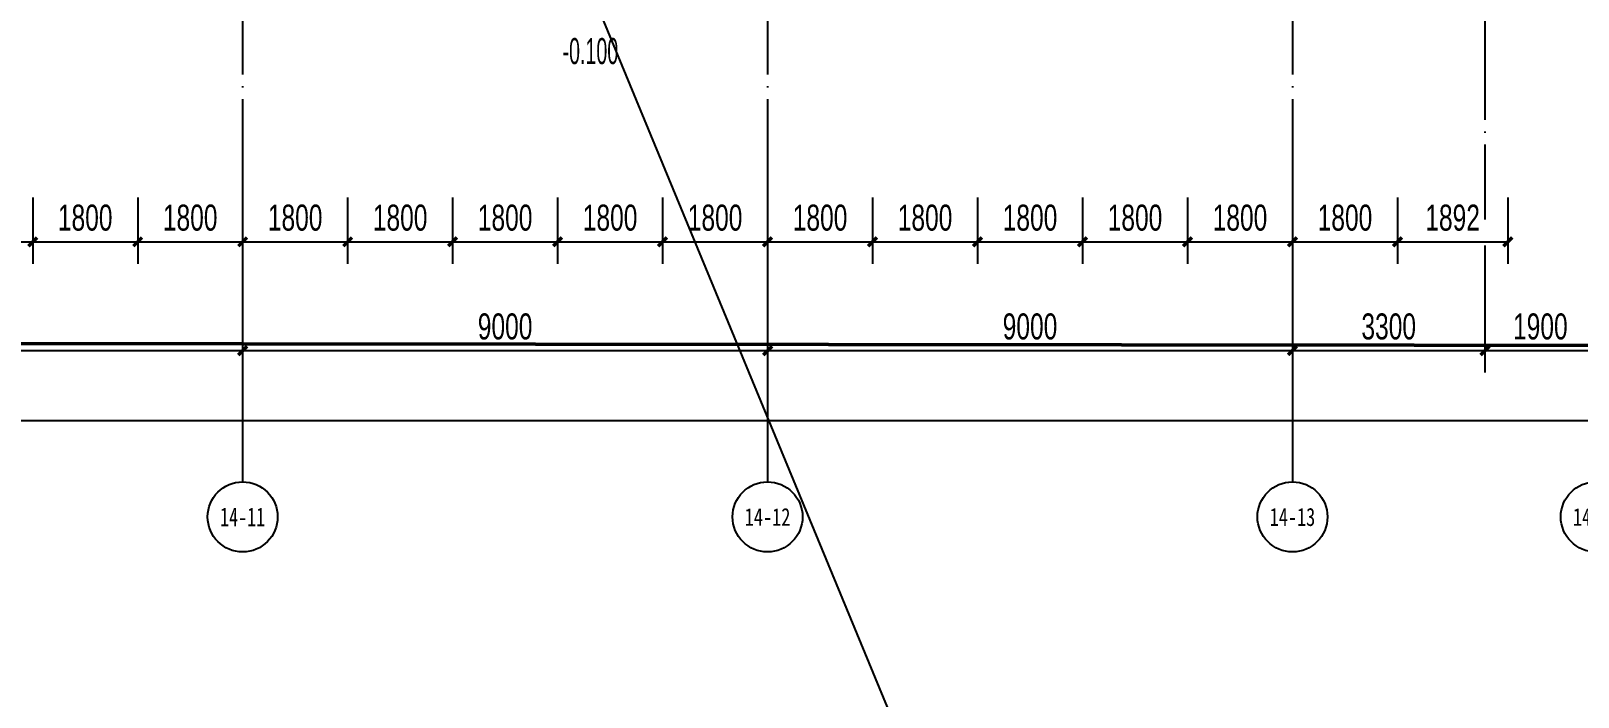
# Model space of a CAD drawing. Extents: x -409435 to 356702, y -107829 to 330904.
# Drawn here: x 82770 to 109297, y -16733 to -5315 of the extents above; entities that cross this region are included whole.
import ezdxf
from ezdxf.enums import TextEntityAlignment as Align
from ezdxf.xclip import XClip

# ---------------------------------------------------------------- set-up
doc = ezdxf.new("R2010")
doc.units = 0
doc.header["$LTSCALE"] = 1000
doc.header["$MEASUREMENT"] = 0
doc.header["$XCLIPFRAME"] = 0
doc.linetypes.add('104-14# 核心筒$0$DOTE', pattern=[2.42, 2, -0.2, 0.02, -0.2])
for name, color, linetype in [('01-标注_尺寸', 124, 'Continuous'), ('02-TEXT_标注', 130, 'Continuous'), ('104-14# 核心筒$0$01-标注_轴线坐标', 132, 'Continuous'), ('104-14# 核心筒$0$A_AXIS-轴线', 36, '104-14# 核心筒$0$DOTE'), ('104-14# 核心筒$0$AXIS_TEXT', 7, 'Continuous'), ('AXIS_TEXT', 7, 'Continuous')]:
    doc.layers.add(name, color=color, linetype=linetype)
doc.layers.add('DIM_MODI', color=6, linetype='Continuous', plot=False)
doc.layers.add('X-104 14#平面$0$road', color=142, linetype='Continuous', lineweight=50)
doc.styles.add('104-14# 核心筒$0$_TCH_AXIS', font='STXIHEI_0.TTF', dxfattribs={"width": 0.8})
doc.styles.add('104-14# 核心筒$0$_TCH_DIM_T3', font='ros.shx', dxfattribs={"width": 0.705882, "bigfont": 'jd.shx'})
doc.styles.add('_TCH_DIM', font='ros.shx', dxfattribs={"width": 0.8, "height": 2, "bigfont": 'jd.shx'})
doc.styles.add('_TCH_DIM_T3', font='ros.shx', dxfattribs={"width": 0.705882, "bigfont": 'jd.shx'})
doc.styles.add('COMPLEX', font='COMPLEX')
doc.dimstyles.new('104-14# 核心筒$0$_TCH_ARCH&&150', dxfattribs={"dimtxt": 446.25, "dimasz": 150, "dimexe": 375, "dimexo": 450, "dimgap": 189.375, "dimtad": 1, "dimdec": 0, "dimzin": 0, "dimdsep": 46, "dimtxsty": '104-14# 核心筒$0$_TCH_DIM_T3', "dimblk": '104-14# 核心筒$0$_ArchTick', "dimcen": 0.09, "dimclrt": 7, "dimazin": 2, "dimtfac": 1, "dimtdec": 0, "dimtix": 1, "dimtmove": 2, "dimatfit": 3, "dimfxl": 0, "dimtolj": 1, "dimtzin": 0, "dimarcsym": 0})
doc.dimstyles.new('_TCH_ARCH&&150', dxfattribs={"dimtxt": 446.25, "dimasz": 150, "dimexe": 375, "dimexo": 450, "dimgap": 189.375, "dimtad": 1, "dimdec": 0, "dimzin": 0, "dimdsep": 46, "dimtxsty": '_TCH_DIM_T3', "dimblk": 'ARCHTICK', "dimcen": 0.09, "dimclrt": 7, "dimazin": 2, "dimtfac": 1, "dimtdec": 0, "dimtix": 1, "dimtmove": 2, "dimatfit": 3, "dimfxl": 0, "dimtolj": 1, "dimtzin": 0, "dimarcsym": 0})

# ---------------------------------------------------------------- blocks, each defined once
blk = doc.blocks.new('104-14# 核心筒$0$_ArchTick')
at = {"color": 0, "linetype": 'ByBlock', "const_width": 0.4}
blk.add_lwpolyline([(-0.5, -0.5), (0.5, 0.5)], dxfattribs=at)
blk = doc.blocks.new('*D2644')
at = {"layer": '104-14# 核心筒$0$01-标注_轴线坐标', "color": 0, "lineweight": -2, "transparency": 16777216}
for p, q in [((-1359, -8995), (-1359, -12370)), ((116900, -8995), (116900, -12370)), ((-1359, -11995), (116900, -11995))]:
    blk.add_line(p, q, dxfattribs=at)
at = {"layer": 'Defpoints', "color": 0, "transparency": 16777216}
for p in [(-1359, -8545), (116900, -8545), (116900, -11995)]:
    blk.add_point(p, dxfattribs=at)
at = {"layer": '104-14# 核心筒$0$01-标注_轴线坐标', "color": 0, "lineweight": -2, "transparency": 16777216, "xscale": 150, "yscale": 150, "zscale": 150, "rotation": 180}
blk.add_blockref('104-14# 核心筒$0$_ArchTick', (-1359, -11995), dxfattribs=at)
at = {"layer": '104-14# 核心筒$0$01-标注_轴线坐标', "color": 0, "lineweight": -2, "transparency": 16777216, "xscale": 150, "yscale": 150, "zscale": 150}
blk.add_blockref('104-14# 核心筒$0$_ArchTick', (116900, -11995), dxfattribs=at)
at = {"layer": '104-14# 核心筒$0$01-标注_轴线坐标', "color": 7, "transparency": 16777216, "insert": (57771, -11583), "char_height": 446.2, "attachment_point": 5, "style": '104-14# 核心筒$0$_TCH_DIM_T3'}
blk.add_mtext('\\A1;118259', dxfattribs=at)
blk = doc.blocks.new('*D2655')
at = {"layer": '104-14# 核心筒$0$01-标注_轴线坐标', "color": 0, "lineweight": -2, "transparency": 16777216}
for p, q in [((77400, -8995), (77400, -11170)), ((86400, -8995), (86400, -11170)), ((77400, -10795), (86400, -10795))]:
    blk.add_line(p, q, dxfattribs=at)
at = {"layer": 'Defpoints', "color": 0, "transparency": 16777216}
for p in [(77400, -8545), (86400, -8545), (86400, -10795)]:
    blk.add_point(p, dxfattribs=at)
at = {"layer": '104-14# 核心筒$0$01-标注_轴线坐标', "color": 0, "lineweight": -2, "transparency": 16777216, "xscale": 150, "yscale": 150, "zscale": 150, "rotation": 180}
blk.add_blockref('104-14# 核心筒$0$_ArchTick', (77400, -10795), dxfattribs=at)
at = {"layer": '104-14# 核心筒$0$01-标注_轴线坐标', "color": 0, "lineweight": -2, "transparency": 16777216, "xscale": 150, "yscale": 150, "zscale": 150}
blk.add_blockref('104-14# 核心筒$0$_ArchTick', (86400, -10795), dxfattribs=at)
at = {"layer": '104-14# 核心筒$0$01-标注_轴线坐标', "color": 7, "transparency": 16777216, "insert": (81900, -10383), "char_height": 446.2, "attachment_point": 5, "style": '104-14# 核心筒$0$_TCH_DIM_T3'}
blk.add_mtext('\\A1;9000', dxfattribs=at)
blk = doc.blocks.new('*D2656')
at = {"layer": '104-14# 核心筒$0$01-标注_轴线坐标', "color": 0, "lineweight": -2, "transparency": 16777216}
for p, q in [((86400, -8995), (86400, -11170)), ((95400, -8995), (95400, -11170)), ((86400, -10795), (95400, -10795))]:
    blk.add_line(p, q, dxfattribs=at)
at = {"layer": 'Defpoints', "color": 0, "transparency": 16777216}
for p in [(86400, -8545), (95400, -8545), (95400, -10795)]:
    blk.add_point(p, dxfattribs=at)
at = {"layer": '104-14# 核心筒$0$01-标注_轴线坐标', "color": 0, "lineweight": -2, "transparency": 16777216, "xscale": 150, "yscale": 150, "zscale": 150, "rotation": 180}
blk.add_blockref('104-14# 核心筒$0$_ArchTick', (86400, -10795), dxfattribs=at)
at = {"layer": '104-14# 核心筒$0$01-标注_轴线坐标', "color": 0, "lineweight": -2, "transparency": 16777216, "xscale": 150, "yscale": 150, "zscale": 150}
blk.add_blockref('104-14# 核心筒$0$_ArchTick', (95400, -10795), dxfattribs=at)
at = {"layer": '104-14# 核心筒$0$01-标注_轴线坐标', "color": 7, "transparency": 16777216, "insert": (90900, -10383), "char_height": 446.2, "attachment_point": 5, "style": '104-14# 核心筒$0$_TCH_DIM_T3'}
blk.add_mtext('\\A1;9000', dxfattribs=at)
blk = doc.blocks.new('*D2657')
at = {"layer": '104-14# 核心筒$0$01-标注_轴线坐标', "color": 0, "lineweight": -2, "transparency": 16777216}
for p, q in [((95400, -8995), (95400, -11170)), ((104400, -8995), (104400, -11170)), ((95400, -10795), (104400, -10795))]:
    blk.add_line(p, q, dxfattribs=at)
at = {"layer": 'Defpoints', "color": 0, "transparency": 16777216}
for p in [(95400, -8545), (104400, -8545), (104400, -10795)]:
    blk.add_point(p, dxfattribs=at)
at = {"layer": '104-14# 核心筒$0$01-标注_轴线坐标', "color": 0, "lineweight": -2, "transparency": 16777216, "xscale": 150, "yscale": 150, "zscale": 150, "rotation": 180}
blk.add_blockref('104-14# 核心筒$0$_ArchTick', (95400, -10795), dxfattribs=at)
at = {"layer": '104-14# 核心筒$0$01-标注_轴线坐标', "color": 0, "lineweight": -2, "transparency": 16777216, "xscale": 150, "yscale": 150, "zscale": 150}
blk.add_blockref('104-14# 核心筒$0$_ArchTick', (104400, -10795), dxfattribs=at)
at = {"layer": '104-14# 核心筒$0$01-标注_轴线坐标', "color": 7, "transparency": 16777216, "insert": (99900, -10383), "char_height": 446.2, "attachment_point": 5, "style": '104-14# 核心筒$0$_TCH_DIM_T3'}
blk.add_mtext('\\A1;9000', dxfattribs=at)
blk = doc.blocks.new('*D2658')
at = {"layer": '104-14# 核心筒$0$01-标注_轴线坐标', "color": 0, "lineweight": -2, "transparency": 16777216}
for p, q in [((104400, -8995), (104400, -11170)), ((107700, -8995), (107700, -11170)), ((104400, -10795), (107700, -10795))]:
    blk.add_line(p, q, dxfattribs=at)
at = {"layer": 'Defpoints', "color": 0, "transparency": 16777216}
for p in [(104400, -8545), (107700, -8545), (107700, -10795)]:
    blk.add_point(p, dxfattribs=at)
at = {"layer": '104-14# 核心筒$0$01-标注_轴线坐标', "color": 0, "lineweight": -2, "transparency": 16777216, "xscale": 150, "yscale": 150, "zscale": 150, "rotation": 180}
blk.add_blockref('104-14# 核心筒$0$_ArchTick', (104400, -10795), dxfattribs=at)
at = {"layer": '104-14# 核心筒$0$01-标注_轴线坐标', "color": 0, "lineweight": -2, "transparency": 16777216, "xscale": 150, "yscale": 150, "zscale": 150}
blk.add_blockref('104-14# 核心筒$0$_ArchTick', (107700, -10795), dxfattribs=at)
at = {"layer": '104-14# 核心筒$0$01-标注_轴线坐标', "color": 7, "transparency": 16777216, "insert": (106050, -10383), "char_height": 446.2, "attachment_point": 5, "style": '104-14# 核心筒$0$_TCH_DIM_T3'}
blk.add_mtext('\\A1;3300', dxfattribs=at)
blk = doc.blocks.new('*D2659')
at = {"layer": '104-14# 核心筒$0$01-标注_轴线坐标', "color": 0, "lineweight": -2, "transparency": 16777216}
for p, q in [((107700, -8995), (107700, -11170)), ((109600, -8995), (109600, -11170)), ((107700, -10795), (109600, -10795))]:
    blk.add_line(p, q, dxfattribs=at)
at = {"layer": 'Defpoints', "color": 0, "transparency": 16777216}
for p in [(107700, -8545), (109600, -8545), (109600, -10795)]:
    blk.add_point(p, dxfattribs=at)
at = {"layer": '104-14# 核心筒$0$01-标注_轴线坐标', "color": 0, "lineweight": -2, "transparency": 16777216, "xscale": 150, "yscale": 150, "zscale": 150, "rotation": 180}
blk.add_blockref('104-14# 核心筒$0$_ArchTick', (107700, -10795), dxfattribs=at)
at = {"layer": '104-14# 核心筒$0$01-标注_轴线坐标', "color": 0, "lineweight": -2, "transparency": 16777216, "xscale": 150, "yscale": 150, "zscale": 150}
blk.add_blockref('104-14# 核心筒$0$_ArchTick', (109600, -10795), dxfattribs=at)
at = {"layer": '104-14# 核心筒$0$01-标注_轴线坐标', "color": 7, "transparency": 16777216, "insert": (108650, -10383), "char_height": 446.2, "attachment_point": 5, "style": '104-14# 核心筒$0$_TCH_DIM_T3'}
blk.add_mtext('\\A1;1900', dxfattribs=at)
blk = doc.blocks.new('_AXISO')
blk.add_circle((0, 0), 0.5)
at = {"layer": 'AXIS_TEXT', "style": 'COMPLEX', "width": 1.041667}
blk.add_attdef('A', text='', height=0.56, dxfattribs=at).set_placement((-0.25, -0.28), (0.25, -0.28), align=Align.FIT)
blk = doc.blocks.new('_ArchTick')
at = {"color": 0, "linetype": 'ByBlock', "const_width": 0.4}
blk.add_lwpolyline([(-0.5, -0.5), (0.5, 0.5)], dxfattribs=at)
blk = doc.blocks.new('*D1400')
at = {"layer": '01-标注_尺寸', "color": 0, "lineweight": -2, "transparency": 16777216}
for p, q in [((106200, -8168), (106200, -9305)), ((108092, -8168), (108092, -9305)), ((106200, -8930), (108092, -8930))]:
    blk.add_line(p, q, dxfattribs=at)
at = {"layer": 'Defpoints', "color": 0, "transparency": 16777216}
for p in [(106200, -7718), (108092, -7718), (108092, -8930)]:
    blk.add_point(p, dxfattribs=at)
at = {"layer": '01-标注_尺寸', "color": 0, "lineweight": -2, "transparency": 16777216, "xscale": 150, "yscale": 150, "zscale": 150, "rotation": 180}
blk.add_blockref('_ArchTick', (106200, -8930), dxfattribs=at)
at = {"layer": '01-标注_尺寸', "color": 0, "lineweight": -2, "transparency": 16777216, "xscale": 150, "yscale": 150, "zscale": 150}
blk.add_blockref('_ArchTick', (108092, -8930), dxfattribs=at)
at = {"layer": '01-标注_尺寸', "color": 7, "transparency": 16777216, "insert": (107146, -8518), "char_height": 446.2, "attachment_point": 5, "style": '_TCH_DIM_T3'}
blk.add_mtext('\\A1;1892', dxfattribs=at)
blk = doc.blocks.new('*D1401')
at = {"layer": '01-标注_尺寸', "color": 0, "lineweight": -2, "transparency": 16777216}
for p, q in [((104400, -8168), (104400, -9305)), ((106200, -8168), (106200, -9305)), ((104400, -8930), (106200, -8930))]:
    blk.add_line(p, q, dxfattribs=at)
at = {"layer": 'Defpoints', "color": 0, "transparency": 16777216}
for p in [(104400, -7718), (106200, -7718), (106200, -8930)]:
    blk.add_point(p, dxfattribs=at)
at = {"layer": '01-标注_尺寸', "color": 0, "lineweight": -2, "transparency": 16777216, "xscale": 150, "yscale": 150, "zscale": 150, "rotation": 180}
blk.add_blockref('_ArchTick', (104400, -8930), dxfattribs=at)
at = {"layer": '01-标注_尺寸', "color": 0, "lineweight": -2, "transparency": 16777216, "xscale": 150, "yscale": 150, "zscale": 150}
blk.add_blockref('_ArchTick', (106200, -8930), dxfattribs=at)
at = {"layer": '01-标注_尺寸', "color": 7, "transparency": 16777216, "insert": (105300, -8518), "char_height": 446.2, "attachment_point": 5, "style": '_TCH_DIM_T3'}
blk.add_mtext('\\A1;1800', dxfattribs=at)
blk = doc.blocks.new('*D1402')
at = {"layer": '01-标注_尺寸', "color": 0, "lineweight": -2, "transparency": 16777216}
for p, q in [((102600, -8168), (102600, -9305)), ((104400, -8168), (104400, -9305)), ((102600, -8930), (104400, -8930))]:
    blk.add_line(p, q, dxfattribs=at)
at = {"layer": 'Defpoints', "color": 0, "transparency": 16777216}
for p in [(102600, -7718), (104400, -7718), (104400, -8930)]:
    blk.add_point(p, dxfattribs=at)
at = {"layer": '01-标注_尺寸', "color": 0, "lineweight": -2, "transparency": 16777216, "xscale": 150, "yscale": 150, "zscale": 150, "rotation": 180}
blk.add_blockref('_ArchTick', (102600, -8930), dxfattribs=at)
at = {"layer": '01-标注_尺寸', "color": 0, "lineweight": -2, "transparency": 16777216, "xscale": 150, "yscale": 150, "zscale": 150}
blk.add_blockref('_ArchTick', (104400, -8930), dxfattribs=at)
at = {"layer": '01-标注_尺寸', "color": 7, "transparency": 16777216, "insert": (103500, -8518), "char_height": 446.2, "attachment_point": 5, "style": '_TCH_DIM_T3'}
blk.add_mtext('\\A1;1800', dxfattribs=at)
blk = doc.blocks.new('*D1403')
at = {"layer": '01-标注_尺寸', "color": 0, "lineweight": -2, "transparency": 16777216}
for p, q in [((100800, -8168), (100800, -9305)), ((102600, -8168), (102600, -9305)), ((100800, -8930), (102600, -8930))]:
    blk.add_line(p, q, dxfattribs=at)
at = {"layer": 'Defpoints', "color": 0, "transparency": 16777216}
for p in [(100800, -7718), (102600, -7718), (102600, -8930)]:
    blk.add_point(p, dxfattribs=at)
at = {"layer": '01-标注_尺寸', "color": 0, "lineweight": -2, "transparency": 16777216, "xscale": 150, "yscale": 150, "zscale": 150, "rotation": 180}
blk.add_blockref('_ArchTick', (100800, -8930), dxfattribs=at)
at = {"layer": '01-标注_尺寸', "color": 0, "lineweight": -2, "transparency": 16777216, "xscale": 150, "yscale": 150, "zscale": 150}
blk.add_blockref('_ArchTick', (102600, -8930), dxfattribs=at)
at = {"layer": '01-标注_尺寸', "color": 7, "transparency": 16777216, "insert": (101700, -8518), "char_height": 446.2, "attachment_point": 5, "style": '_TCH_DIM_T3'}
blk.add_mtext('\\A1;1800', dxfattribs=at)
blk = doc.blocks.new('*D1404')
at = {"layer": '01-标注_尺寸', "color": 0, "lineweight": -2, "transparency": 16777216}
for p, q in [((99000, -8168), (99000, -9305)), ((100800, -8168), (100800, -9305)), ((99000, -8930), (100800, -8930))]:
    blk.add_line(p, q, dxfattribs=at)
at = {"layer": 'Defpoints', "color": 0, "transparency": 16777216}
for p in [(99000, -7718), (100800, -7718), (100800, -8930)]:
    blk.add_point(p, dxfattribs=at)
at = {"layer": '01-标注_尺寸', "color": 0, "lineweight": -2, "transparency": 16777216, "xscale": 150, "yscale": 150, "zscale": 150, "rotation": 180}
blk.add_blockref('_ArchTick', (99000, -8930), dxfattribs=at)
at = {"layer": '01-标注_尺寸', "color": 0, "lineweight": -2, "transparency": 16777216, "xscale": 150, "yscale": 150, "zscale": 150}
blk.add_blockref('_ArchTick', (100800, -8930), dxfattribs=at)
at = {"layer": '01-标注_尺寸', "color": 7, "transparency": 16777216, "insert": (99900, -8518), "char_height": 446.2, "attachment_point": 5, "style": '_TCH_DIM_T3'}
blk.add_mtext('\\A1;1800', dxfattribs=at)
blk = doc.blocks.new('*D1405')
at = {"layer": '01-标注_尺寸', "color": 0, "lineweight": -2, "transparency": 16777216}
for p, q in [((97200, -8168), (97200, -9305)), ((99000, -8168), (99000, -9305)), ((97200, -8930), (99000, -8930))]:
    blk.add_line(p, q, dxfattribs=at)
at = {"layer": 'Defpoints', "color": 0, "transparency": 16777216}
for p in [(97200, -7718), (99000, -7718), (99000, -8930)]:
    blk.add_point(p, dxfattribs=at)
at = {"layer": '01-标注_尺寸', "color": 0, "lineweight": -2, "transparency": 16777216, "xscale": 150, "yscale": 150, "zscale": 150, "rotation": 180}
blk.add_blockref('_ArchTick', (97200, -8930), dxfattribs=at)
at = {"layer": '01-标注_尺寸', "color": 0, "lineweight": -2, "transparency": 16777216, "xscale": 150, "yscale": 150, "zscale": 150}
blk.add_blockref('_ArchTick', (99000, -8930), dxfattribs=at)
at = {"layer": '01-标注_尺寸', "color": 7, "transparency": 16777216, "insert": (98100, -8518), "char_height": 446.2, "attachment_point": 5, "style": '_TCH_DIM_T3'}
blk.add_mtext('\\A1;1800', dxfattribs=at)
blk = doc.blocks.new('*D1406')
at = {"layer": '01-标注_尺寸', "color": 0, "lineweight": -2, "transparency": 16777216}
for p, q in [((95400, -8168), (95400, -9305)), ((97200, -8168), (97200, -9305)), ((95400, -8930), (97200, -8930))]:
    blk.add_line(p, q, dxfattribs=at)
at = {"layer": 'Defpoints', "color": 0, "transparency": 16777216}
for p in [(95400, -7718), (97200, -7718), (97200, -8930)]:
    blk.add_point(p, dxfattribs=at)
at = {"layer": '01-标注_尺寸', "color": 0, "lineweight": -2, "transparency": 16777216, "xscale": 150, "yscale": 150, "zscale": 150, "rotation": 180}
blk.add_blockref('_ArchTick', (95400, -8930), dxfattribs=at)
at = {"layer": '01-标注_尺寸', "color": 0, "lineweight": -2, "transparency": 16777216, "xscale": 150, "yscale": 150, "zscale": 150}
blk.add_blockref('_ArchTick', (97200, -8930), dxfattribs=at)
at = {"layer": '01-标注_尺寸', "color": 7, "transparency": 16777216, "insert": (96300, -8518), "char_height": 446.2, "attachment_point": 5, "style": '_TCH_DIM_T3'}
blk.add_mtext('\\A1;1800', dxfattribs=at)
blk = doc.blocks.new('*D1407')
at = {"layer": '01-标注_尺寸', "color": 0, "lineweight": -2, "transparency": 16777216}
for p, q in [((93600, -8168), (93600, -9305)), ((95400, -8168), (95400, -9305)), ((93600, -8930), (95400, -8930))]:
    blk.add_line(p, q, dxfattribs=at)
at = {"layer": 'Defpoints', "color": 0, "transparency": 16777216}
for p in [(93600, -7718), (95400, -7718), (95400, -8930)]:
    blk.add_point(p, dxfattribs=at)
at = {"layer": '01-标注_尺寸', "color": 0, "lineweight": -2, "transparency": 16777216, "xscale": 150, "yscale": 150, "zscale": 150, "rotation": 180}
blk.add_blockref('_ArchTick', (93600, -8930), dxfattribs=at)
at = {"layer": '01-标注_尺寸', "color": 0, "lineweight": -2, "transparency": 16777216, "xscale": 150, "yscale": 150, "zscale": 150}
blk.add_blockref('_ArchTick', (95400, -8930), dxfattribs=at)
at = {"layer": '01-标注_尺寸', "color": 7, "transparency": 16777216, "insert": (94500, -8518), "char_height": 446.2, "attachment_point": 5, "style": '_TCH_DIM_T3'}
blk.add_mtext('\\A1;1800', dxfattribs=at)
blk = doc.blocks.new('*D1408')
at = {"layer": '01-标注_尺寸', "color": 0, "lineweight": -2, "transparency": 16777216}
for p, q in [((91800, -8168), (91800, -9305)), ((93600, -8168), (93600, -9305)), ((91800, -8930), (93600, -8930))]:
    blk.add_line(p, q, dxfattribs=at)
at = {"layer": 'Defpoints', "color": 0, "transparency": 16777216}
for p in [(91800, -7718), (93600, -7718), (93600, -8930)]:
    blk.add_point(p, dxfattribs=at)
at = {"layer": '01-标注_尺寸', "color": 0, "lineweight": -2, "transparency": 16777216, "xscale": 150, "yscale": 150, "zscale": 150, "rotation": 180}
blk.add_blockref('_ArchTick', (91800, -8930), dxfattribs=at)
at = {"layer": '01-标注_尺寸', "color": 0, "lineweight": -2, "transparency": 16777216, "xscale": 150, "yscale": 150, "zscale": 150}
blk.add_blockref('_ArchTick', (93600, -8930), dxfattribs=at)
at = {"layer": '01-标注_尺寸', "color": 7, "transparency": 16777216, "insert": (92700, -8518), "char_height": 446.2, "attachment_point": 5, "style": '_TCH_DIM_T3'}
blk.add_mtext('\\A1;1800', dxfattribs=at)
blk = doc.blocks.new('*D1409')
at = {"layer": '01-标注_尺寸', "color": 0, "lineweight": -2, "transparency": 16777216}
for p, q in [((90000, -8168), (90000, -9305)), ((91800, -8168), (91800, -9305)), ((90000, -8930), (91800, -8930))]:
    blk.add_line(p, q, dxfattribs=at)
at = {"layer": 'Defpoints', "color": 0, "transparency": 16777216}
for p in [(90000, -7718), (91800, -7718), (91800, -8930)]:
    blk.add_point(p, dxfattribs=at)
at = {"layer": '01-标注_尺寸', "color": 0, "lineweight": -2, "transparency": 16777216, "xscale": 150, "yscale": 150, "zscale": 150, "rotation": 180}
blk.add_blockref('_ArchTick', (90000, -8930), dxfattribs=at)
at = {"layer": '01-标注_尺寸', "color": 0, "lineweight": -2, "transparency": 16777216, "xscale": 150, "yscale": 150, "zscale": 150}
blk.add_blockref('_ArchTick', (91800, -8930), dxfattribs=at)
at = {"layer": '01-标注_尺寸', "color": 7, "transparency": 16777216, "insert": (90900, -8518), "char_height": 446.2, "attachment_point": 5, "style": '_TCH_DIM_T3'}
blk.add_mtext('\\A1;1800', dxfattribs=at)
blk = doc.blocks.new('*D1410')
at = {"layer": '01-标注_尺寸', "color": 0, "lineweight": -2, "transparency": 16777216}
for p, q in [((88200, -8168), (88200, -9305)), ((90000, -8168), (90000, -9305)), ((88200, -8930), (90000, -8930))]:
    blk.add_line(p, q, dxfattribs=at)
at = {"layer": 'Defpoints', "color": 0, "transparency": 16777216}
for p in [(88200, -7718), (90000, -7718), (90000, -8930)]:
    blk.add_point(p, dxfattribs=at)
at = {"layer": '01-标注_尺寸', "color": 0, "lineweight": -2, "transparency": 16777216, "xscale": 150, "yscale": 150, "zscale": 150, "rotation": 180}
blk.add_blockref('_ArchTick', (88200, -8930), dxfattribs=at)
at = {"layer": '01-标注_尺寸', "color": 0, "lineweight": -2, "transparency": 16777216, "xscale": 150, "yscale": 150, "zscale": 150}
blk.add_blockref('_ArchTick', (90000, -8930), dxfattribs=at)
at = {"layer": '01-标注_尺寸', "color": 7, "transparency": 16777216, "insert": (89100, -8518), "char_height": 446.2, "attachment_point": 5, "style": '_TCH_DIM_T3'}
blk.add_mtext('\\A1;1800', dxfattribs=at)
blk = doc.blocks.new('*D1411')
at = {"layer": '01-标注_尺寸', "color": 0, "lineweight": -2, "transparency": 16777216}
for p, q in [((86400, -8168), (86400, -9305)), ((88200, -8168), (88200, -9305)), ((86400, -8930), (88200, -8930))]:
    blk.add_line(p, q, dxfattribs=at)
at = {"layer": 'Defpoints', "color": 0, "transparency": 16777216}
for p in [(86400, -7718), (88200, -7718), (88200, -8930)]:
    blk.add_point(p, dxfattribs=at)
at = {"layer": '01-标注_尺寸', "color": 0, "lineweight": -2, "transparency": 16777216, "xscale": 150, "yscale": 150, "zscale": 150, "rotation": 180}
blk.add_blockref('_ArchTick', (86400, -8930), dxfattribs=at)
at = {"layer": '01-标注_尺寸', "color": 0, "lineweight": -2, "transparency": 16777216, "xscale": 150, "yscale": 150, "zscale": 150}
blk.add_blockref('_ArchTick', (88200, -8930), dxfattribs=at)
at = {"layer": '01-标注_尺寸', "color": 7, "transparency": 16777216, "insert": (87300, -8518), "char_height": 446.2, "attachment_point": 5, "style": '_TCH_DIM_T3'}
blk.add_mtext('\\A1;1800', dxfattribs=at)
blk = doc.blocks.new('*D1412')
at = {"layer": '01-标注_尺寸', "color": 0, "lineweight": -2, "transparency": 16777216}
for p, q in [((84600, -8168), (84600, -9305)), ((86400, -8168), (86400, -9305)), ((84600, -8930), (86400, -8930))]:
    blk.add_line(p, q, dxfattribs=at)
at = {"layer": 'Defpoints', "color": 0, "transparency": 16777216}
for p in [(84600, -7718), (86400, -7718), (86400, -8930)]:
    blk.add_point(p, dxfattribs=at)
at = {"layer": '01-标注_尺寸', "color": 0, "lineweight": -2, "transparency": 16777216, "xscale": 150, "yscale": 150, "zscale": 150, "rotation": 180}
blk.add_blockref('_ArchTick', (84600, -8930), dxfattribs=at)
at = {"layer": '01-标注_尺寸', "color": 0, "lineweight": -2, "transparency": 16777216, "xscale": 150, "yscale": 150, "zscale": 150}
blk.add_blockref('_ArchTick', (86400, -8930), dxfattribs=at)
at = {"layer": '01-标注_尺寸', "color": 7, "transparency": 16777216, "insert": (85500, -8518), "char_height": 446.2, "attachment_point": 5, "style": '_TCH_DIM_T3'}
blk.add_mtext('\\A1;1800', dxfattribs=at)
blk = doc.blocks.new('*D1413')
at = {"layer": '01-标注_尺寸', "color": 0, "lineweight": -2, "transparency": 16777216}
for p, q in [((82800, -8168), (82800, -9305)), ((84600, -8168), (84600, -9305)), ((82800, -8930), (84600, -8930))]:
    blk.add_line(p, q, dxfattribs=at)
at = {"layer": 'Defpoints', "color": 0, "transparency": 16777216}
for p in [(82800, -7718), (84600, -7718), (84600, -8930)]:
    blk.add_point(p, dxfattribs=at)
at = {"layer": '01-标注_尺寸', "color": 0, "lineweight": -2, "transparency": 16777216, "xscale": 150, "yscale": 150, "zscale": 150, "rotation": 180}
blk.add_blockref('_ArchTick', (82800, -8930), dxfattribs=at)
at = {"layer": '01-标注_尺寸', "color": 0, "lineweight": -2, "transparency": 16777216, "xscale": 150, "yscale": 150, "zscale": 150}
blk.add_blockref('_ArchTick', (84600, -8930), dxfattribs=at)
at = {"layer": '01-标注_尺寸', "color": 7, "transparency": 16777216, "insert": (83700, -8518), "char_height": 446.2, "attachment_point": 5, "style": '_TCH_DIM_T3'}
blk.add_mtext('\\A1;1800', dxfattribs=at)
blk = doc.blocks.new('*D1414')
at = {"layer": '01-标注_尺寸', "color": 0, "lineweight": -2, "transparency": 16777216}
for p, q in [((81000, -8168), (81000, -9305)), ((82800, -8168), (82800, -9305)), ((81000, -8930), (82800, -8930))]:
    blk.add_line(p, q, dxfattribs=at)
at = {"layer": 'Defpoints', "color": 0, "transparency": 16777216}
for p in [(81000, -7718), (82800, -7718), (82800, -8930)]:
    blk.add_point(p, dxfattribs=at)
at = {"layer": '01-标注_尺寸', "color": 0, "lineweight": -2, "transparency": 16777216, "xscale": 150, "yscale": 150, "zscale": 150, "rotation": 180}
blk.add_blockref('_ArchTick', (81000, -8930), dxfattribs=at)
at = {"layer": '01-标注_尺寸', "color": 0, "lineweight": -2, "transparency": 16777216, "xscale": 150, "yscale": 150, "zscale": 150}
blk.add_blockref('_ArchTick', (82800, -8930), dxfattribs=at)
at = {"layer": '01-标注_尺寸', "color": 7, "transparency": 16777216, "insert": (81900, -8518), "char_height": 446.2, "attachment_point": 5, "style": '_TCH_DIM_T3'}
blk.add_mtext('\\A1;1800', dxfattribs=at)
blk = doc.blocks.new('104-14# 核心筒')
at = {"layer": '104-14# 核心筒$0$01-标注_轴线坐标'}
for p, q in [((86400, -8545.1), (86400, -13045.1)), ((95400, -8545.1), (95400, -13045.1)), ((104400, -8545.1), (104400, -13045.1))]:
    blk.add_line(p, q, dxfattribs=at)
at = {"layer": '104-14# 核心筒$0$A_AXIS-轴线'}
for p, q in [((86400, 54018.4), (86400, -8545.1)), ((95400, 54018.4), (95400, -8545.1)), ((104400, 54018.4), (104400, -8545.1)), ((107700, 0), (107700, -8545.1))]:
    blk.add_line(p, q, dxfattribs=at)
at = {"layer": '104-14# 核心筒$0$01-标注_轴线坐标'}
ref = blk.add_blockref('_AXISO', (86400, -13645.1), dxfattribs=dict(at, xscale=1200, yscale=1200, zscale=1200))
ref.add_attrib('A', '14-11', dxfattribs={"layer": '104-14# 核心筒$0$AXIS_TEXT', "height": 326.86, "style": '104-14# 核心筒$0$_TCH_AXIS', "width": 0.867563}).set_placement((86013.1, -13808.6), (86786.9, -13808.6), align=Align.FIT)
ref = blk.add_blockref('_AXISO', (95400, -13645.1), dxfattribs=dict(at, xscale=1200, yscale=1200, zscale=1200))
ref.add_attrib('A', '14-12', dxfattribs={"layer": '104-14# 核心筒$0$AXIS_TEXT', "height": 303.98, "style": '104-14# 核心筒$0$_TCH_AXIS', "width": 0.944043}).set_placement((95008.5, -13797.1), (95791.5, -13797.1), align=Align.FIT)
ref = blk.add_blockref('_AXISO', (104400, -13645.1), dxfattribs=dict(at, xscale=1200, yscale=1200, zscale=1200))
ref.add_attrib('A', '14-13', dxfattribs={"layer": '104-14# 核心筒$0$AXIS_TEXT', "height": 310.63, "style": '104-14# 核心筒$0$_TCH_AXIS', "width": 0.920728}).set_placement((104009.8, -13800.4), (104790.2, -13800.4), align=Align.FIT)
ref = blk.add_blockref('_AXISO', (109600, -13645.1), dxfattribs=dict(at, xscale=1200, yscale=1200, zscale=1200))
ref.add_attrib('A', '14-14', dxfattribs={"layer": '104-14# 核心筒$0$AXIS_TEXT', "height": 302.98, "style": '104-14# 核心筒$0$_TCH_AXIS', "width": 0.947628}).set_placement((109208.3, -13796.6), (109991.7, -13796.6), align=Align.FIT)
for p1, p2, distance, picture, middle in [((-1359, -8545.1), (116900.2, -8545.1), -3450, '*D2644', (57770.6, -11582.6)), ((77400, -8545.1), (86400, -8545.1), -2250, '*D2655', (81900, -10382.6)), ((86400, -8545.1), (95400, -8545.1), -2250, '*D2656', (90900, -10382.6)), ((95400, -8545.1), (104400, -8545.1), -2250, '*D2657', (99900, -10382.6)), ((104400, -8545.1), (107700, -8545.1), -2250, '*D2658', (106050, -10382.6)), ((107700, -8545.1), (109600, -8545.1), -2250, '*D2659', (108650, -10382.6))]:
    dim = blk.add_aligned_dim(p1=p1, p2=p2, distance=distance, dimstyle='104-14# 核心筒$0$_TCH_ARCH&&150', dxfattribs=at)
    dim.commit()
    dim.dimension.update_dxf_attribs({"geometry": picture, "text_midpoint": middle})
blk = doc.blocks.new('X-104 14#平面')
at = {"layer": 'X-104 14#平面$0$road', "flags": 128}
blk.add_lwpolyline([(116535.3, -10713.9), (46213.8, -10634.9)], dxfattribs=at)
ref = blk.add_blockref('104-14# 核心筒', (0, 0))
XClip(ref).set_block_clipping_path([(-38664.3623821461, -25500), (139216.5485069363, 330900)])

msp = doc.modelspace()

# ---------------------------------------------------------------- linework, layer by layer
at = {"layer": 'DIM_MODI'}
msp.add_line((87529.3, 7078.6), (135070.5, -107829.1), dxfattribs=at)

# ---------------------------------------------------------------- block references
msp.add_blockref('X-104 14#平面', (0, 0))

# ---------------------------------------------------------------- texts
at = {"layer": '02-TEXT_标注', "style": '_TCH_DIM', "width": 0.564706}
msp.add_text('-0.100', height=446.25, dxfattribs=at).set_placement((91884.4, -5882.5))

# ---------------------------------------------------------------- dimensions: what is measured, and where the dimension line sits
at = {"layer": '01-标注_尺寸'}
for p1, p2, picture, middle in [((81000, -7717.8), (82800, -7717.8), '*D1414', (81900, -8517.7)), ((82800, -7717.8), (84600, -7717.8), '*D1413', (83700, -8517.7)), ((84600, -7717.8), (86400, -7717.8), '*D1412', (85500, -8517.7)), ((86400, -7717.8), (88200, -7717.8), '*D1411', (87300, -8517.7)), ((88200, -7717.8), (90000, -7717.8), '*D1410', (89100, -8517.7)), ((90000, -7717.8), (91800, -7717.8), '*D1409', (90900, -8517.7)), ((91800, -7717.8), (93600, -7717.8), '*D1408', (92700, -8517.7)), ((93600, -7717.8), (95400, -7717.8), '*D1407', (94500, -8517.7)), ((95400, -7717.8), (97200, -7717.8), '*D1406', (96300, -8517.7)), ((97200, -7717.8), (99000, -7717.8), '*D1405', (98100, -8517.7)), ((99000, -7717.8), (100800, -7717.8), '*D1404', (99900, -8517.7)), ((100800, -7717.8), (102600, -7717.8), '*D1403', (101700, -8517.7)), ((102600, -7717.8), (104400, -7717.8), '*D1402', (103500, -8517.7)), ((104400, -7717.8), (106200, -7717.8), '*D1401', (105300, -8517.7)), ((106200, -7717.8), (108091.7, -7717.8), '*D1400', (107145.9, -8517.7))]:
    dim = msp.add_aligned_dim(p1=p1, p2=p2, distance=-1212.5, dimstyle='_TCH_ARCH&&150', dxfattribs=at)
    dim.commit()
    dim.dimension.update_dxf_attribs({"geometry": picture, "text_midpoint": middle})

doc.saveas('drawing.dxf')
